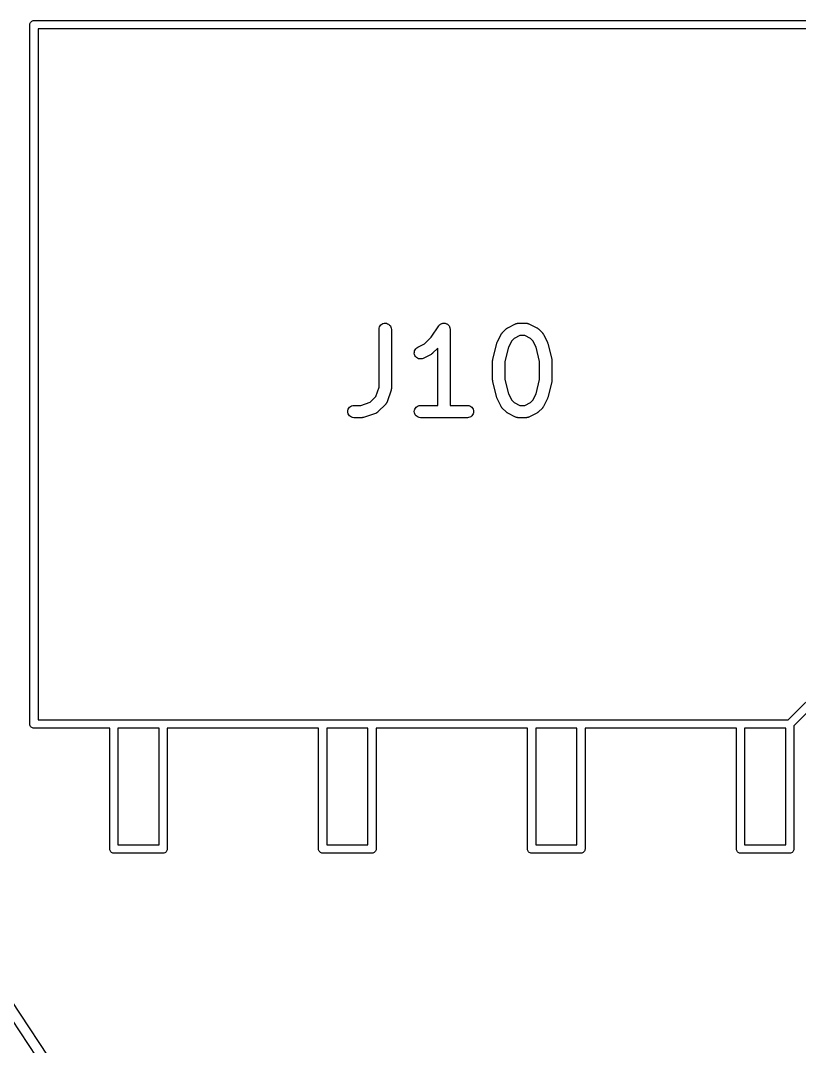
# Model space of a CAD drawing. Extents: x 118.6 to 187.3, y -130.9 to -41.9.
# Drawn here: x 140.81 to 150.28, y -79.87 to -67.39 of the extents above; entities that cross this region are included whole.
import ezdxf

# ---------------------------------------------------------------- set-up
doc = ezdxf.new("R2010")
doc.units = 0
doc.layers.add('BLACK', color=7, linetype='CONTINUOUS')

msp = doc.modelspace()

# ---------------------------------------------------------------- linework, layer by layer
at = {"layer": 'BLACK', "linetype": 'CONTINUOUS'}
for p, q in [((140.928, -67.4121), (140.934, -67.4045)), ((140.934, -67.4045), (140.942, -67.3982)), ((140.942, -67.3982), (140.951, -67.3936)), ((140.951, -67.3936), (140.96, -67.3907)), ((140.96, -67.3907), (140.968, -67.39)), ((140.968, -67.39), (140.97, -67.3898)), ((140.97, -67.3898), (140.972, -67.39)), ((140.972, -67.39), (151.128, -67.39)), ((140.92, -67.44), (140.921, -67.4302)), ((140.92, -67.4425), (140.92, -67.44)), ((140.92, -75.9476), (140.92, -67.4425)), ((140.921, -67.4302), (140.924, -67.4208)), ((140.924, -67.4208), (140.928, -67.4121)), ((141.02, -67.49), (141.02, -75.9)), ((151.08, -67.49), (141.02, -67.49)), ((145.165, -71.1463), (145.167, -71.1318)), ((145.165, -71.1474), (145.165, -71.1463)), ((145.165, -71.8495), (145.165, -71.1474)), ((145.167, -71.1318), (145.172, -71.1178)), ((145.172, -71.1178), (145.179, -71.105)), ((145.179, -71.105), (145.188, -71.0938)), ((145.188, -71.0938), (145.199, -71.0846)), ((145.199, -71.0846), (145.212, -71.0778)), ((145.212, -71.0778), (145.226, -71.0737)), ((145.226, -71.0737), (145.241, -71.0724)), ((145.241, -71.0724), (145.256, -71.0739)), ((145.256, -71.0739), (145.27, -71.0782)), ((145.27, -71.0782), (145.282, -71.0852)), ((145.282, -71.0852), (145.294, -71.0945)), ((145.294, -71.0945), (145.303, -71.1059)), ((145.303, -71.1059), (145.31, -71.1188)), ((145.31, -71.1188), (145.314, -71.1328)), ((145.314, -71.1328), (145.315, -71.1474)), ((145.315, -71.1474), (145.315, -71.8617)), ((145.801, -71.2425), (145.892, -71.1058)), ((145.892, -71.1058), (145.893, -71.105)), ((145.893, -71.1049), (145.898, -71.0993)), ((145.893, -71.105), (145.893, -71.1049)), ((145.893, -71.105), (145.893, -71.105)), ((145.893, -71.105), (145.893, -71.105)), ((145.898, -71.0993), (145.902, -71.0938)), ((145.902, -71.0937), (145.908, -71.089)), ((145.902, -71.0938), (145.902, -71.0937)), ((145.902, -71.0938), (145.902, -71.0938)), ((145.908, -71.089), (145.914, -71.0846)), ((145.914, -71.0846), (145.921, -71.081)), ((145.914, -71.0846), (145.914, -71.0846)), ((145.914, -71.0846), (145.914, -71.0846)), ((145.921, -71.081), (145.927, -71.0778)), ((145.927, -71.0778), (145.934, -71.0757)), ((145.927, -71.0778), (145.927, -71.0778)), ((145.927, -71.0778), (145.927, -71.0778)), ((145.934, -71.0757), (145.941, -71.0737)), ((145.941, -71.0737), (145.948, -71.073)), ((145.941, -71.0737), (145.941, -71.0737)), ((145.941, -71.0737), (145.941, -71.0737)), ((145.948, -71.073), (145.955, -71.0724)), ((145.955, -71.0724), (145.955, -71.0724)), ((145.955, -71.0724), (145.963, -71.0732)), ((145.955, -71.0724), (145.955, -71.0724)), ((145.963, -71.0732), (145.97, -71.0739)), ((145.97, -71.0739), (145.97, -71.0739)), ((145.97, -71.0739), (145.97, -71.0739)), ((145.97, -71.0739), (145.977, -71.0762)), ((145.977, -71.0762), (145.984, -71.0782)), ((145.984, -71.0782), (145.984, -71.0783)), ((145.984, -71.0783), (145.984, -71.0783)), ((145.984, -71.0783), (145.99, -71.0818)), ((145.99, -71.0818), (145.997, -71.0852)), ((145.997, -71.0852), (145.997, -71.0852)), ((145.997, -71.0852), (145.997, -71.0853)), ((145.997, -71.0853), (146.002, -71.0899)), ((146.002, -71.0899), (146.008, -71.0945)), ((146.008, -71.0945), (146.008, -71.0946)), ((146.008, -71.0946), (146.008, -71.0946)), ((146.008, -71.0946), (146.013, -71.1005)), ((146.013, -71.1005), (146.017, -71.1059)), ((146.017, -71.1059), (146.017, -71.1059)), ((146.017, -71.1059), (146.017, -71.106)), ((146.017, -71.106), (146.021, -71.1129)), ((146.021, -71.1129), (146.024, -71.1188)), ((146.024, -71.1188), (146.024, -71.1189)), ((146.024, -71.1189), (146.024, -71.1189)), ((146.024, -71.1189), (146.026, -71.126)), ((146.026, -71.126), (146.028, -71.1328)), ((146.028, -71.1328), (146.028, -71.1329)), ((146.028, -71.1329), (146.028, -71.1329)), ((146.028, -71.1329), (146.029, -71.1403)), ((146.029, -71.1403), (146.03, -71.1474)), ((146.03, -71.1474), (146.03, -72.0724)), ((146.664, -71.1896), (146.711, -71.142)), ((146.711, -71.142), (146.712, -71.1412)), ((146.712, -71.1412), (146.715, -71.1386)), ((146.715, -71.1386), (146.718, -71.1357)), ((146.718, -71.1357), (146.721, -71.134)), ((146.721, -71.134), (146.723, -71.1321)), ((146.723, -71.1321), (146.727, -71.1302)), ((146.727, -71.1302), (146.731, -71.1279)), ((146.731, -71.1279), (146.826, -71.0803)), ((146.826, -71.0803), (146.827, -71.0798)), ((146.827, -71.0798), (146.829, -71.0791)), ((146.829, -71.0791), (146.831, -71.078)), ((146.831, -71.078), (146.836, -71.0766)), ((146.836, -71.0766), (146.841, -71.0748)), ((146.841, -71.0748), (146.843, -71.0744)), ((146.843, -71.0744), (146.845, -71.0738)), ((146.845, -71.0738), (146.85, -71.0733)), ((146.85, -71.0733), (146.855, -71.0725)), ((146.855, -71.0725), (146.857, -71.0726)), ((146.857, -71.0726), (146.86, -71.0724)), ((146.86, -71.0724), (146.955, -71.0724)), ((146.955, -71.0724), (146.956, -71.0724)), ((146.956, -71.0724), (146.958, -71.0726)), ((146.958, -71.0726), (146.96, -71.0726)), ((146.96, -71.0726), (146.965, -71.0734)), ((146.965, -71.0734), (146.97, -71.074)), ((146.97, -71.074), (146.972, -71.0747)), ((146.972, -71.0747), (146.975, -71.0751)), ((146.975, -71.0751), (146.979, -71.0769)), ((146.979, -71.0769), (146.984, -71.0784)), ((146.984, -71.0784), (146.986, -71.0795)), ((146.986, -71.0795), (146.988, -71.0803)), ((146.988, -71.0803), (147.084, -71.1279)), ((147.084, -71.1279), (147.084, -71.1284)), ((147.084, -71.1284), (147.088, -71.1307)), ((147.088, -71.1307), (147.092, -71.1327)), ((147.092, -71.1327), (147.094, -71.1347)), ((147.094, -71.1347), (147.097, -71.1364)), ((147.097, -71.1364), (147.1, -71.1393)), ((147.1, -71.1393), (147.103, -71.142)), ((147.103, -71.142), (147.151, -71.1896)), ((145.72, -71.3238), (145.801, -71.2425)), ((146.602, -71.3043), (146.65, -71.2091)), ((146.65, -71.2081), (146.652, -71.2046)), ((146.65, -71.2091), (146.65, -71.2081)), ((146.652, -71.2046), (146.654, -71.2009)), ((146.654, -71.2009), (146.656, -71.1985)), ((146.656, -71.1985), (146.658, -71.1959)), ((146.658, -71.1959), (146.661, -71.1928)), ((146.661, -71.1928), (146.664, -71.1896)), ((146.809, -71.2566), (146.778, -71.287)), ((146.877, -71.2224), (146.809, -71.2566)), ((146.937, -71.2224), (146.877, -71.2224)), ((147.006, -71.2566), (146.937, -71.2224)), ((147.036, -71.287), (147.006, -71.2566)), ((147.151, -71.1896), (147.151, -71.1903)), ((147.151, -71.1903), (147.154, -71.1936)), ((147.154, -71.1936), (147.157, -71.1967)), ((147.157, -71.1967), (147.159, -71.1993)), ((147.159, -71.1993), (147.161, -71.2018)), ((147.161, -71.2018), (147.162, -71.2055)), ((147.162, -71.2055), (147.165, -71.2091)), ((147.165, -71.2091), (147.212, -71.3043)), ((145.598, -71.4091), (145.604, -71.3958)), ((145.604, -71.3958), (145.612, -71.3839)), ((145.612, -71.3839), (145.623, -71.3738)), ((145.623, -71.3738), (145.636, -71.366)), ((145.636, -71.366), (145.72, -71.3238)), ((145.88, -71.3761), (145.817, -71.4385)), ((145.88, -72.0724), (145.88, -71.3761)), ((146.549, -71.5101), (146.596, -71.3197)), ((146.596, -71.3197), (146.597, -71.3187)), ((146.597, -71.318), (146.599, -71.3115)), ((146.597, -71.3183), (146.597, -71.318)), ((146.597, -71.3187), (146.597, -71.3183)), ((146.599, -71.3115), (146.602, -71.3049)), ((146.602, -71.3046), (146.602, -71.3043)), ((146.602, -71.3049), (146.602, -71.3046)), ((146.74, -71.364), (146.696, -71.5376)), ((146.778, -71.287), (146.74, -71.364)), ((147.074, -71.364), (147.036, -71.287)), ((147.118, -71.5376), (147.074, -71.364)), ((147.212, -71.3043), (147.213, -71.3053)), ((147.213, -71.3053), (147.213, -71.3056)), ((147.213, -71.3056), (147.213, -71.3059)), ((147.213, -71.3059), (147.215, -71.3125)), ((147.215, -71.3125), (147.218, -71.319)), ((147.218, -71.319), (147.218, -71.3193)), ((147.218, -71.3193), (147.218, -71.3197)), ((147.218, -71.3197), (147.266, -71.5101)), ((145.594, -71.438), (145.595, -71.4234)), ((145.597, -71.4525), (145.594, -71.438)), ((145.595, -71.4234), (145.598, -71.4091)), ((145.602, -71.4662), (145.597, -71.4525)), ((145.609, -71.4786), (145.602, -71.4662)), ((145.619, -71.4893), (145.609, -71.4786)), ((145.631, -71.4979), (145.619, -71.4893)), ((145.645, -71.504), (145.631, -71.4979)), ((145.659, -71.5074), (145.645, -71.504)), ((145.673, -71.508), (145.659, -71.5074)), ((145.688, -71.5057), (145.673, -71.508)), ((145.702, -71.5006), (145.688, -71.5057)), ((145.703, -71.5002), (145.702, -71.5006)), ((145.798, -71.4526), (145.703, -71.5002)), ((145.801, -71.4503), (145.798, -71.4526)), ((145.805, -71.4484), (145.801, -71.4503)), ((145.808, -71.4464), (145.805, -71.4484)), ((145.81, -71.4448), (145.808, -71.4464)), ((145.813, -71.4419), (145.81, -71.4448)), ((145.817, -71.4392), (145.813, -71.4419)), ((145.817, -71.4385), (145.817, -71.4392)), ((146.547, -71.5187), (146.548, -71.5127)), ((146.547, -71.5246), (146.547, -71.5187)), ((146.547, -71.526), (146.547, -71.5246)), ((146.548, -71.5115), (146.549, -71.5101)), ((146.548, -71.5127), (146.548, -71.5115)), ((147.266, -71.5101), (147.266, -71.5112)), ((147.266, -71.5112), (147.266, -71.5125)), ((147.266, -71.5125), (147.266, -71.5138)), ((147.266, -71.5138), (147.267, -71.5197)), ((147.267, -71.5197), (147.268, -71.5257)), ((146.546, -71.5273), (146.547, -71.526)), ((146.546, -71.5283), (146.546, -71.5273)), ((146.546, -71.7664), (146.546, -71.5283)), ((146.696, -71.5376), (146.696, -71.7572)), ((147.118, -71.7572), (147.118, -71.5376)), ((147.268, -71.5257), (147.268, -71.527)), ((147.268, -71.527), (147.268, -71.5283)), ((147.268, -71.5283), (147.268, -71.7664)), ((146.547, -71.7678), (146.546, -71.7664)), ((146.546, -71.7691), (146.547, -71.7678)), ((146.547, -71.775), (146.546, -71.7691)), ((146.548, -71.781), (146.547, -71.775)), ((146.696, -71.7572), (146.74, -71.9307)), ((147.074, -71.9307), (147.118, -71.7572)), ((147.268, -71.7701), (147.267, -71.7761)), ((147.268, -71.7664), (147.268, -71.7675)), ((147.268, -71.7675), (147.268, -71.7688)), ((147.268, -71.7688), (147.268, -71.7701)), ((145.127, -71.964), (145.165, -71.8495)), ((145.312, -71.8854), (145.264, -72.0282)), ((145.313, -71.8813), (145.312, -71.8854)), ((145.314, -71.8773), (145.313, -71.8813)), ((145.315, -71.8711), (145.314, -71.8742)), ((145.314, -71.8742), (145.314, -71.8773)), ((145.315, -71.8617), (145.315, -71.8627)), ((145.315, -71.8627), (145.315, -71.8669)), ((145.315, -71.8669), (145.315, -71.8711)), ((146.548, -71.7823), (146.548, -71.781)), ((146.548, -71.7836), (146.548, -71.7823)), ((146.549, -71.7846), (146.548, -71.7836)), ((146.596, -71.9751), (146.549, -71.7846)), ((147.266, -71.7846), (147.218, -71.9751)), ((147.267, -71.7761), (147.266, -71.782)), ((147.266, -71.782), (147.266, -71.7833)), ((147.266, -71.7833), (147.266, -71.7846)), ((145.057, -72.0342), (145.127, -71.964)), ((146.596, -71.9754), (146.596, -71.9751)), ((146.596, -71.9758), (146.596, -71.9754)), ((146.599, -71.9823), (146.596, -71.9758)), ((146.601, -71.9889), (146.599, -71.9823)), ((146.601, -71.9892), (146.601, -71.9889)), ((146.602, -71.9895), (146.601, -71.9892)), ((146.602, -71.9904), (146.602, -71.9895)), ((146.65, -72.0857), (146.602, -71.9904)), ((146.74, -71.9307), (146.778, -72.0077)), ((146.778, -72.0077), (146.809, -72.0381)), ((147.006, -72.0381), (147.036, -72.0077)), ((147.036, -72.0077), (147.074, -71.9307)), ((147.212, -71.9904), (147.165, -72.0857)), ((147.213, -71.9898), (147.212, -71.9901)), ((147.212, -71.9901), (147.212, -71.9904)), ((147.215, -71.9833), (147.213, -71.9898)), ((147.218, -71.9768), (147.215, -71.9833)), ((147.218, -71.9751), (147.218, -71.9761)), ((147.218, -71.9761), (147.218, -71.9764)), ((147.218, -71.9764), (147.218, -71.9768)), ((144.785, -72.1469), (144.786, -72.1323)), ((144.786, -72.1614), (144.785, -72.1469)), ((144.786, -72.1323), (144.79, -72.1183)), ((144.79, -72.1183), (144.797, -72.1054)), ((144.797, -72.1054), (144.807, -72.0942)), ((144.807, -72.0942), (144.818, -72.0849)), ((144.818, -72.0849), (144.831, -72.078)), ((144.831, -72.078), (144.845, -72.0738)), ((144.845, -72.0738), (144.86, -72.0724)), ((144.86, -72.0724), (144.943, -72.0724)), ((144.943, -72.0724), (145.057, -72.0342)), ((145.246, -72.0576), (145.151, -72.1528)), ((145.247, -72.0559), (145.246, -72.0576)), ((145.249, -72.0544), (145.247, -72.0559)), ((145.252, -72.0502), (145.249, -72.0544)), ((145.255, -72.0462), (145.252, -72.0502)), ((145.256, -72.0443), (145.255, -72.0462)), ((145.258, -72.0425), (145.256, -72.0443)), ((145.26, -72.0379), (145.258, -72.0425)), ((145.262, -72.0333), (145.26, -72.0379)), ((145.263, -72.0312), (145.262, -72.0333)), ((145.264, -72.0292), (145.263, -72.0312)), ((145.264, -72.0282), (145.264, -72.0292)), ((145.594, -72.1469), (145.596, -72.1323)), ((145.595, -72.1614), (145.594, -72.1469)), ((145.596, -72.1323), (145.6, -72.1183)), ((145.6, -72.1183), (145.607, -72.1054)), ((145.607, -72.1054), (145.616, -72.0942)), ((145.616, -72.0942), (145.628, -72.0849)), ((145.628, -72.0849), (145.64, -72.078)), ((145.64, -72.078), (145.654, -72.0738)), ((145.654, -72.0738), (145.669, -72.0724)), ((145.669, -72.0724), (145.88, -72.0724)), ((146.03, -72.0724), (146.24, -72.0724)), ((146.24, -72.0724), (146.242, -72.0724)), ((146.242, -72.0724), (146.256, -72.074)), ((146.256, -72.074), (146.27, -72.0784)), ((146.27, -72.0784), (146.283, -72.0855)), ((146.283, -72.0855), (146.294, -72.0949)), ((146.294, -72.0949), (146.303, -72.1063)), ((146.303, -72.1063), (146.31, -72.1193)), ((146.31, -72.1193), (146.314, -72.1333)), ((146.314, -72.1333), (146.315, -72.1479)), ((146.315, -72.1479), (146.314, -72.1625)), ((146.652, -72.0893), (146.65, -72.0857)), ((146.654, -72.093), (146.652, -72.0893)), ((146.656, -72.0954), (146.654, -72.093)), ((146.657, -72.0981), (146.656, -72.0954)), ((146.66, -72.1011), (146.657, -72.0981)), ((146.663, -72.1044), (146.66, -72.1011)), ((146.664, -72.1052), (146.663, -72.1044)), ((146.711, -72.1528), (146.664, -72.1052)), ((146.809, -72.0381), (146.877, -72.0724)), ((146.877, -72.0724), (146.937, -72.0724)), ((146.937, -72.0724), (147.006, -72.0381)), ((147.151, -72.1052), (147.103, -72.1528)), ((147.153, -72.1019), (147.151, -72.1052)), ((147.156, -72.0989), (147.153, -72.1019)), ((147.158, -72.0963), (147.156, -72.0989)), ((147.16, -72.0939), (147.158, -72.0963)), ((147.162, -72.0902), (147.16, -72.0939)), ((147.164, -72.0866), (147.162, -72.0902)), ((147.165, -72.0857), (147.164, -72.0866)), ((144.79, -72.1755), (144.786, -72.1614)), ((144.797, -72.1884), (144.79, -72.1755)), ((144.806, -72.1999), (144.797, -72.1884)), ((144.817, -72.2093), (144.806, -72.1999)), ((144.83, -72.2163), (144.817, -72.2093)), ((144.844, -72.2207), (144.83, -72.2163)), ((144.858, -72.2224), (144.844, -72.2207)), ((144.86, -72.2224), (144.858, -72.2224)), ((144.955, -72.2224), (144.86, -72.2224)), ((144.959, -72.222), (144.955, -72.2224)), ((144.963, -72.2219), (144.959, -72.222)), ((144.966, -72.2213), (144.963, -72.2219)), ((144.969, -72.221), (144.966, -72.2213)), ((144.973, -72.2197), (144.969, -72.221)), ((144.977, -72.2189), (144.973, -72.2197)), ((144.978, -72.2185), (144.977, -72.2189)), ((145.121, -72.1709), (144.978, -72.2185)), ((145.123, -72.17), (145.121, -72.1709)), ((145.125, -72.1694), (145.123, -72.17)), ((145.13, -72.167), (145.125, -72.1694)), ((145.135, -72.165), (145.13, -72.167)), ((145.137, -72.1637), (145.135, -72.165)), ((145.138, -72.1627), (145.137, -72.1637)), ((145.142, -72.1595), (145.138, -72.1627)), ((145.147, -72.1565), (145.142, -72.1595)), ((145.148, -72.1549), (145.147, -72.1565)), ((145.15, -72.1535), (145.148, -72.1549)), ((145.151, -72.1528), (145.15, -72.1535)), ((145.6, -72.1755), (145.595, -72.1614)), ((145.606, -72.1884), (145.6, -72.1755)), ((145.615, -72.1999), (145.606, -72.1884)), ((145.627, -72.2093), (145.615, -72.1999)), ((145.64, -72.2163), (145.627, -72.2093)), ((145.653, -72.2207), (145.64, -72.2163)), ((145.668, -72.2224), (145.653, -72.2207)), ((145.669, -72.2224), (145.668, -72.2224)), ((146.24, -72.2224), (145.669, -72.2224)), ((146.255, -72.221), (146.24, -72.2224)), ((146.269, -72.2167), (146.255, -72.221)), ((146.282, -72.2098), (146.269, -72.2167)), ((146.293, -72.2006), (146.282, -72.2098)), ((146.303, -72.1893), (146.293, -72.2006)), ((146.31, -72.1764), (146.303, -72.1893)), ((146.314, -72.1625), (146.31, -72.1764)), ((146.715, -72.1555), (146.711, -72.1528)), ((146.718, -72.1584), (146.715, -72.1555)), ((146.72, -72.1601), (146.718, -72.1584)), ((146.723, -72.1621), (146.72, -72.1601)), ((146.726, -72.1641), (146.723, -72.1621)), ((146.73, -72.1664), (146.726, -72.1641)), ((146.731, -72.1668), (146.73, -72.1664)), ((146.826, -72.2145), (146.731, -72.1668)), ((146.828, -72.2153), (146.826, -72.2145)), ((146.83, -72.2163), (146.828, -72.2153)), ((146.835, -72.2179), (146.83, -72.2163)), ((146.84, -72.2197), (146.835, -72.2179)), ((146.842, -72.2201), (146.84, -72.2197)), ((146.844, -72.2207), (146.842, -72.2201)), ((146.849, -72.2213), (146.844, -72.2207)), ((146.854, -72.2222), (146.849, -72.2213)), ((146.856, -72.2221), (146.854, -72.2222)), ((146.858, -72.2224), (146.856, -72.2221)), ((146.86, -72.2224), (146.858, -72.2224)), ((146.955, -72.2224), (146.86, -72.2224)), ((146.957, -72.2222), (146.955, -72.2224)), ((146.959, -72.2223), (146.957, -72.2222)), ((146.964, -72.2215), (146.959, -72.2223)), ((146.969, -72.221), (146.964, -72.2215)), ((146.971, -72.2203), (146.969, -72.221)), ((146.974, -72.22), (146.971, -72.2203)), ((146.978, -72.2182), (146.974, -72.22)), ((146.983, -72.2167), (146.978, -72.2182)), ((146.985, -72.2157), (146.983, -72.2167)), ((146.987, -72.2149), (146.985, -72.2157)), ((146.988, -72.2145), (146.987, -72.2149)), ((147.084, -72.1668), (146.988, -72.2145)), ((147.087, -72.1646), (147.084, -72.1668)), ((147.091, -72.1627), (147.087, -72.1646)), ((147.093, -72.1607), (147.091, -72.1627)), ((147.096, -72.1591), (147.093, -72.1607)), ((147.099, -72.1562), (147.096, -72.1591)), ((147.102, -72.1535), (147.099, -72.1562)), ((147.103, -72.1528), (147.102, -72.1535)), ((150.139, -75.9), (151.08, -74.9593)), ((151.164, -75.0171), (150.21, -75.9707)), ((140.92, -75.95), (140.92, -75.9476)), ((140.921, -75.9598), (140.92, -75.95)), ((140.924, -75.9692), (140.921, -75.9598)), ((140.928, -75.9779), (140.924, -75.9692)), ((140.934, -75.9855), (140.928, -75.9779)), ((140.942, -75.9918), (140.934, -75.9855)), ((140.934, -75.9855), (140.934, -75.9855)), ((140.951, -75.9964), (140.942, -75.9918)), ((140.96, -75.9993), (140.951, -75.9964)), ((140.97, -76.0002), (140.96, -75.9993)), ((140.972, -76), (140.97, -76.0002)), ((141.89, -76), (140.972, -76)), ((141.02, -75.9), (141.938, -75.9)), ((141.89, -77.4675), (141.89, -76)), ((141.938, -75.9), (141.94, -75.8998)), ((141.94, -75.8998), (141.942, -75.9)), ((141.942, -75.9), (142.538, -75.9)), ((141.99, -76), (141.99, -77.42)), ((142.49, -76), (141.99, -76)), ((142.49, -77.42), (142.49, -76)), ((142.538, -75.9), (142.54, -75.8998)), ((142.54, -75.8998), (142.542, -75.9)), ((142.542, -75.9), (144.478, -75.9)), ((144.43, -76), (142.59, -76)), ((142.59, -76), (142.59, -77.4676)), ((144.43, -77.4675), (144.43, -76)), ((144.478, -75.9), (144.48, -75.8998)), ((144.48, -75.8998), (144.482, -75.9)), ((144.482, -75.9), (145.078, -75.9)), ((144.53, -76), (144.53, -77.42)), ((145.03, -76), (144.53, -76)), ((145.03, -77.42), (145.03, -76)), ((145.078, -75.9), (145.08, -75.8998)), ((145.08, -75.8998), (145.082, -75.9)), ((145.082, -75.9), (147.018, -75.9)), ((146.97, -76), (145.13, -76)), ((145.13, -76), (145.13, -77.4676)), ((146.97, -77.4675), (146.97, -76)), ((147.018, -75.9), (147.02, -75.8998)), ((147.02, -75.8998), (147.022, -75.9)), ((147.022, -75.9), (147.618, -75.9)), ((147.07, -76), (147.07, -77.42)), ((147.57, -76), (147.07, -76)), ((147.57, -77.42), (147.57, -76)), ((147.618, -75.9), (147.62, -75.8998)), ((147.62, -75.8998), (147.622, -75.9)), ((147.622, -75.9), (149.558, -75.9)), ((149.51, -76), (147.67, -76)), ((147.67, -76), (147.67, -77.4676)), ((149.51, -77.4675), (149.51, -76)), ((149.558, -75.9), (149.56, -75.8998)), ((149.56, -75.8998), (149.562, -75.9)), ((149.562, -75.9), (150.139, -75.9)), ((149.61, -76), (149.61, -77.42)), ((150.11, -76), (149.61, -76)), ((150.11, -77.42), (150.11, -76)), ((150.21, -75.9707), (150.21, -77.4676)), ((141.89, -77.47), (141.89, -77.4675)), ((141.891, -77.4798), (141.89, -77.47)), ((141.894, -77.4892), (141.891, -77.4798)), ((141.898, -77.4979), (141.894, -77.4892)), ((141.904, -77.5055), (141.898, -77.4979)), ((141.912, -77.5118), (141.904, -77.5055)), ((141.921, -77.5164), (141.912, -77.5118)), ((141.93, -77.5193), (141.921, -77.5164)), ((141.99, -77.42), (142.49, -77.42)), ((142.559, -77.5164), (142.55, -77.5193)), ((142.568, -77.5118), (142.559, -77.5164)), ((142.576, -77.5055), (142.568, -77.5118)), ((142.582, -77.4979), (142.576, -77.5055)), ((142.586, -77.4892), (142.582, -77.4979)), ((142.589, -77.4798), (142.586, -77.4892)), ((142.59, -77.47), (142.589, -77.4798)), ((142.59, -77.4676), (142.59, -77.47)), ((144.43, -77.47), (144.43, -77.4675)), ((144.431, -77.4798), (144.43, -77.47)), ((144.434, -77.4892), (144.431, -77.4798)), ((144.438, -77.4979), (144.434, -77.4892)), ((144.444, -77.5055), (144.438, -77.4979)), ((144.452, -77.5118), (144.444, -77.5055)), ((144.461, -77.5164), (144.452, -77.5118)), ((144.47, -77.5193), (144.461, -77.5164)), ((144.53, -77.42), (145.03, -77.42)), ((145.099, -77.5164), (145.09, -77.5193)), ((145.108, -77.5118), (145.099, -77.5164)), ((145.116, -77.5055), (145.108, -77.5118)), ((145.122, -77.4979), (145.116, -77.5055)), ((145.126, -77.4892), (145.122, -77.4979)), ((145.129, -77.4798), (145.126, -77.4892)), ((145.13, -77.47), (145.129, -77.4798)), ((145.13, -77.4676), (145.13, -77.47)), ((146.97, -77.47), (146.97, -77.4675)), ((146.971, -77.4798), (146.97, -77.47)), ((146.974, -77.4892), (146.971, -77.4798)), ((146.978, -77.4979), (146.974, -77.4892)), ((146.984, -77.5055), (146.978, -77.4979)), ((146.992, -77.5118), (146.984, -77.5055)), ((147.001, -77.5164), (146.992, -77.5118)), ((147.01, -77.5193), (147.001, -77.5164)), ((147.07, -77.42), (147.57, -77.42)), ((147.639, -77.5164), (147.63, -77.5193)), ((147.648, -77.5118), (147.639, -77.5164)), ((147.656, -77.5055), (147.648, -77.5118)), ((147.662, -77.4979), (147.656, -77.5055)), ((147.666, -77.4892), (147.662, -77.4979)), ((147.669, -77.4798), (147.666, -77.4892)), ((147.67, -77.47), (147.669, -77.4798)), ((147.67, -77.4676), (147.67, -77.47)), ((149.51, -77.47), (149.51, -77.4675)), ((149.511, -77.4798), (149.51, -77.47)), ((149.514, -77.4892), (149.511, -77.4798)), ((149.518, -77.4979), (149.514, -77.4892)), ((149.524, -77.5055), (149.518, -77.4979)), ((149.532, -77.5118), (149.524, -77.5055)), ((149.541, -77.5164), (149.532, -77.5118)), ((149.55, -77.5193), (149.541, -77.5164)), ((149.61, -77.42), (150.11, -77.42)), ((150.179, -77.5164), (150.17, -77.5193)), ((150.188, -77.5118), (150.179, -77.5164)), ((150.196, -77.5055), (150.188, -77.5118)), ((150.202, -77.4979), (150.196, -77.5055)), ((150.206, -77.4892), (150.202, -77.4979)), ((150.209, -77.4798), (150.206, -77.4892)), ((150.21, -77.47), (150.209, -77.4798)), ((150.21, -77.4676), (150.21, -77.47)), ((141.938, -77.52), (141.93, -77.5193)), ((141.94, -77.5202), (141.938, -77.52)), ((141.942, -77.52), (141.94, -77.5202)), ((142.538, -77.52), (141.942, -77.52)), ((142.54, -77.5202), (142.538, -77.52)), ((142.542, -77.52), (142.54, -77.5202)), ((142.55, -77.5193), (142.542, -77.52)), ((144.478, -77.52), (144.47, -77.5193)), ((144.48, -77.5202), (144.478, -77.52)), ((144.482, -77.52), (144.48, -77.5202)), ((145.078, -77.52), (144.482, -77.52)), ((145.08, -77.5202), (145.078, -77.52)), ((145.082, -77.52), (145.08, -77.5202)), ((145.09, -77.5193), (145.082, -77.52)), ((147.018, -77.52), (147.01, -77.5193)), ((147.02, -77.5202), (147.018, -77.52)), ((147.022, -77.52), (147.02, -77.5202)), ((147.618, -77.52), (147.022, -77.52)), ((147.62, -77.5202), (147.618, -77.52)), ((147.622, -77.52), (147.62, -77.5202)), ((147.63, -77.5193), (147.622, -77.52)), ((149.558, -77.52), (149.55, -77.5193)), ((149.56, -77.5202), (149.558, -77.52)), ((149.562, -77.52), (149.56, -77.5202)), ((150.158, -77.52), (149.562, -77.52)), ((150.16, -77.5202), (150.158, -77.52)), ((150.162, -77.52), (150.16, -77.5202)), ((150.17, -77.5193), (150.162, -77.52)), ((141.197, -80.2938), (140.597, -79.3868)), ((140.692, -79.3134), (141.301, -80.2351))]:
    msp.add_line(p, q, dxfattribs=at)

doc.saveas('drawing.dxf')
